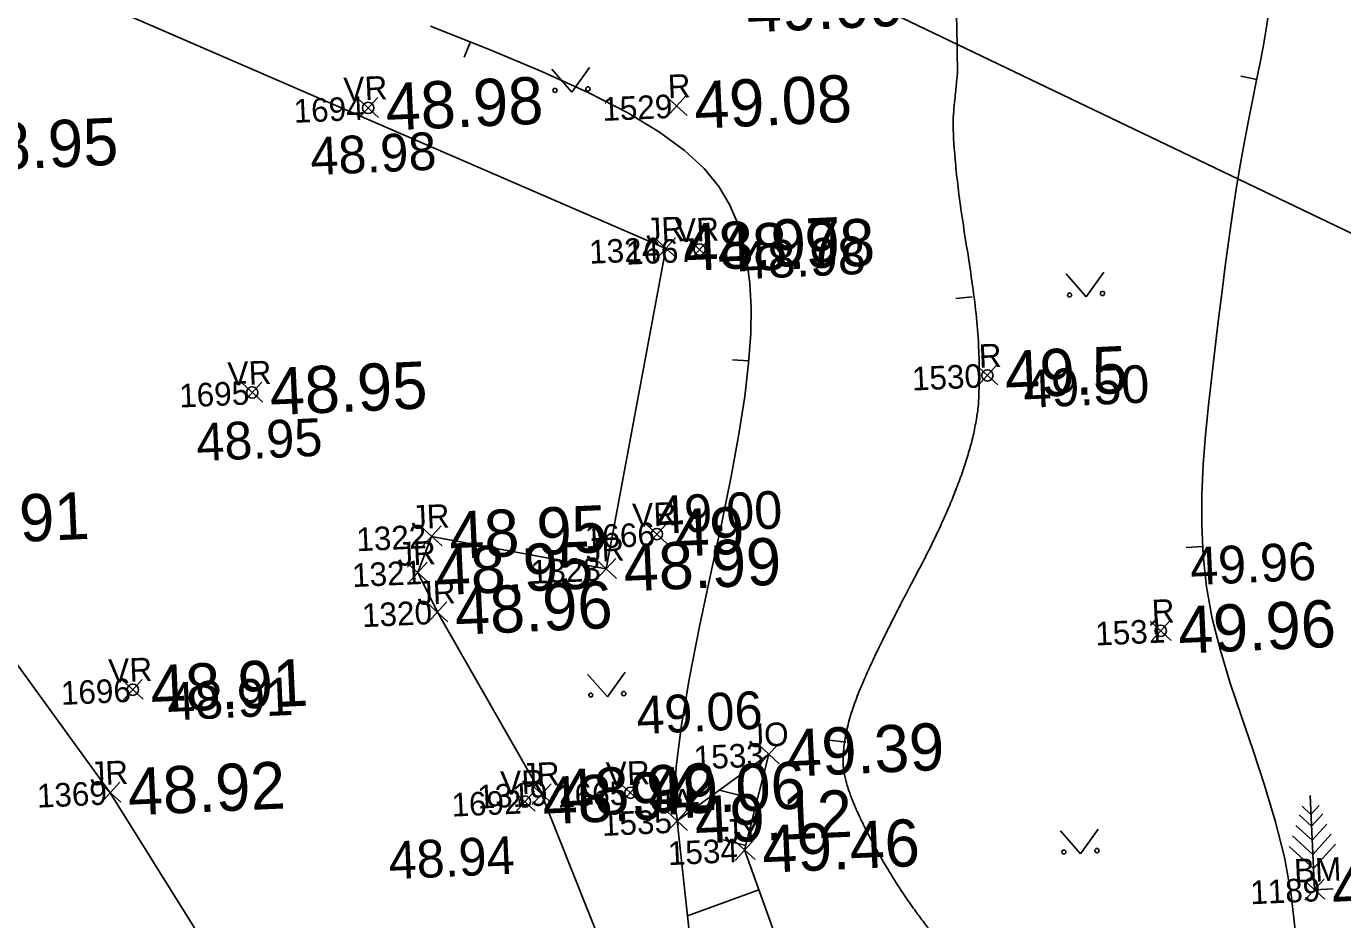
# Model space of a CAD drawing. Extents: x 641142 to 641451, y 6456033 to 6456526.
# Drawn here: x 641347.17 to 641375.1, y 6456346.89 to 6456365.85 of the extents above; entities that cross this region are included whole.
import ezdxf

# ---------------------------------------------------------------- set-up
doc = ezdxf.new("R2010")
doc.units = 0
for name, color, linetype in [('KIHT_10', 7, 'Continuous'), ('KIHT_12', 7, 'Continuous'), ('KIHT_15', 7, 'Continuous'), ('KIHT_3', 7, 'Continuous'), ('KIHT_31', 7, 'Continuous'), ('KIHT_41', 7, 'Continuous'), ('KIHT_42', 7, 'Continuous'), ('KIHT_49', 7, 'Continuous'), ('KIHT_54', 7, 'Continuous'), ('KIHT_59', 7, 'Continuous'), ('KIHT_62', 7, 'Continuous')]:
    doc.layers.add(name, color=color, linetype=linetype)

# ---------------------------------------------------------------- blocks, each defined once
blk = doc.blocks.new('VMAND')
at = {"layer": 'KIHT_10'}
for p, q in [((0, 0), (0, 2)), ((0, 1.6), (-0.181, 1.781)), ((0, 1.6), (0.181, 1.781)), ((0, 1.35), (-0.249, 1.599)), ((0, 1.35), (0.249, 1.599)), ((0, 0.75), (-0.411, 1.161)), ((0, 1.05), (-0.33, 1.38)), ((0, 1.05), (0.33, 1.38)), ((0, 0.75), (0.411, 1.161)), ((0, 0.45), (-0.492, 0.942)), ((0, 0.45), (0.492, 0.942)), ((0.4, 0), (0, 0))]:
    blk.add_line(p, q, dxfattribs=at)
blk = doc.blocks.new('1')
at = {"layer": 'KIHT_31'}
blk.add_line((0, 0), (0, 0.35), dxfattribs=at)
blk = doc.blocks.new('VMURU_')
at = {"layer": 'KIHT_41'}
for p, q in [((-0.403, 0.505), (0, 0)), ((0, 0), (0.397, 0.505))]:
    blk.add_line(p, q, dxfattribs=at)
for centre, radius in [((-0.353, 0.055), 0.0428), ((0.347, 0.055), 0.0452)]:
    blk.add_circle(centre, radius, dxfattribs=at)

msp = doc.modelspace()

# ---------------------------------------------------------------- linework, layer by layer
at = {"layer": 'KIHT_12'}
msp.add_circle((641360.548, 6456355.075), 0.12, dxfattribs=at)
at = {"layer": 'KIHT_15'}
msp.add_lwpolyline([(641317.532, 6456389.131), (641376.135, 6456361.049), (641390.556, 6456314.542), (641395.977, 6456233.173)], dxfattribs=at)
at = {"layer": 'KIHT_3'}
for points in [[(641294.124, 6456380.254), (641332.336, 6456363.836), (641336.421, 6456361.847), (641340.953, 6456358.819), (641344.792, 6456355.305), (641348.947, 6456349.588), (641352.459, 6456343.956), (641354.383, 6456338.78), (641355.385, 6456333.212), (641355.258, 6456326.864), (641354.467, 6456322.776), (641353.126, 6456318.256), (641350.66, 6456312.772), (641347.705, 6456308.094), (641343.958, 6456303.9), (641339.248, 6456300.084), (641332.853, 6456296.761), (641326.509, 6456295.057), (641320.366, 6456294.136), (641314.997, 6456294.035), (641309.482, 6456295.137), (641303.833, 6456297.096), (641297.277, 6456300.071)], [(641316.787, 6456380.183), (641360.74, 6456361.138), (641359.47, 6456354.337), (641355.768, 6456355.027), (641355.473, 6456354.257), (641355.89, 6456353.42), (641358.102, 6456349.559), (641360.423, 6456343.717), (641361.719, 6456338.563), (641362.325, 6456333.553), (641362.467, 6456329.5), (641362.224, 6456325.746), (641361.269, 6456320.411)]]:
    msp.add_lwpolyline(points, dxfattribs=at)
at = {"layer": 'KIHT_31'}
for points in [[(641372.505, 6456352.603), (641372.334, 6456353.283), (641372.214, 6456353.955), (641372.141, 6456354.617), (641372.109, 6456355.27), (641372.111, 6456355.916), (641372.14, 6456356.554), (641372.19, 6456357.184), (641372.253, 6456357.809), (641372.324, 6456358.427), (641372.396, 6456359.039), (641372.468, 6456359.643), (641372.541, 6456360.235), (641372.615, 6456360.814), (641372.691, 6456361.377), (641372.769, 6456361.92), (641372.848, 6456362.441), (641372.931, 6456362.938), (641373.015, 6456363.408), (641373.101, 6456363.852), (641373.185, 6456364.272), (641373.266, 6456364.67), (641373.342, 6456365.047), (641373.412, 6456365.404), (641373.472, 6456365.744), (641373.521, 6456366.069)], [(641360.996, 6456348.896), (641360.924, 6456349.413), (641360.955, 6456350.14), (641361.068, 6456351.029), (641361.242, 6456352.036), (641361.455, 6456353.112), (641361.687, 6456354.212), (641361.917, 6456355.289), (641362.123, 6456356.296), (641362.289, 6456357.198), (641362.412, 6456357.996), (641362.495, 6456358.702), (641362.539, 6456359.328), (641362.548, 6456359.886), (641362.522, 6456360.388), (641362.464, 6456360.846), (641362.376, 6456361.272), (641362.257, 6456361.677), (641362.092, 6456362.068), (641361.862, 6456362.45), (641361.549, 6456362.83), (641361.135, 6456363.213), (641360.601, 6456363.605), (641359.93, 6456364.012), (641359.102, 6456364.44), (641358.108, 6456364.892), (641356.977, 6456365.366), (641355.746, 6456365.855)], [(641374.1, 6456346.611), (641374.011, 6456347.427), (641373.864, 6456348.222), (641373.67, 6456348.995), (641373.444, 6456349.749), (641373.2, 6456350.485), (641372.953, 6456351.205), (641372.716, 6456351.91), (641372.505, 6456352.603)]]:
    msp.add_lwpolyline(points, dxfattribs=at)
msp.add_open_spline([(641385.743, 6456243.499), (641386.565, 6456243.944), (641389.39, 6456245.815), (641391.689, 6456247.876), (641392.621, 6456251.169), (641394.782, 6456261.483), (641396.594, 6456272.098), (641397.152, 6456277.322), (641396.625, 6456280.965), (641394.377, 6456283.752), (641391.892, 6456284.907), (641387.427, 6456286.555), (641383.974, 6456288.824), (641381.947, 6456292.156), (641379.262, 6456298.042), (641376.552, 6456302.526), (641373.728, 6456305.912), (641373.15, 6456311.152), (641373.401, 6456319.177), (641371.984, 6456322.737), (641370.79, 6456326.84), (641369.304, 6456330.83), (641368.465, 6456334.435), (641368.564, 6456337.342), (641369.173, 6456342.921), (641368.509, 6456344.462), (641366.241, 6456346.611), (641364.499, 6456349.587), (641364.498, 6456350.901), (641365.192, 6456352.599), (641366.974, 6456355.953), (641367.562, 6456358.443), (641366.771, 6456363.31), (641366.928, 6456364.87), (641366.928, 6456364.87), (641366.894, 6456366.883), (641366.352, 6456368.391), (641362.343, 6456371.313), (641351.584, 6456377.225), (641340.987, 6456380.416), (641332.335, 6456383.02), (641326.924, 6456386.304), (641322.348, 6456389.737), (641311.422, 6456395.812)], degree=2, dxfattribs=at)
at = {"layer": 'KIHT_42'}
for p, q in [((641362.679, 6456349.437), (641361.873, 6456349.641)), ((641362.433, 6456348.467), (641361.954, 6456348.589)), ((641362.714, 6456347.524), (641361.196, 6456346.979))]:
    msp.add_line(p, q, dxfattribs=at)
for points in [[(641362.925, 6456350.406), (641360.978, 6456348.991), (641361.649, 6456342.808), (641363.904, 6456336.174), (641364.695, 6456331.815), (641364.925, 6456329.575)], [(641362.925, 6456350.406), (641362.409, 6456348.373), (641364.519, 6456342.499), (641365.323, 6456336.625), (641365.3, 6456331.836), (641364.925, 6456329.575)]]:
    msp.add_lwpolyline(points, dxfattribs=at)
at = {"layer": 'KIHT_54'}
for p, q in [((641354.199, 6456364.319), (641354.642, 6456363.914)), ((641354.218, 6456363.895), (641354.623, 6456364.338)), ((641360.744, 6456364.359), (641361.187, 6456363.954)), ((641360.763, 6456363.935), (641361.168, 6456364.378)), ((641360.519, 6456361.34), (641360.961, 6456360.935)), ((641360.538, 6456360.916), (641360.942, 6456361.359)), ((641361.232, 6456361.315), (641361.675, 6456360.91)), ((641361.251, 6456360.891), (641361.656, 6456361.334)), ((641367.34, 6456358.646), (641367.783, 6456358.241)), ((641367.359, 6456358.222), (641367.764, 6456358.665)), ((641351.741, 6456358.282), (641352.183, 6456357.877)), ((641351.76, 6456357.858), (641352.164, 6456358.301)), ((641355.546, 6456355.229), (641355.989, 6456354.825)), ((641355.565, 6456354.806), (641355.97, 6456355.248)), ((641360.326, 6456355.277), (641360.769, 6456354.872)), ((641360.345, 6456354.853), (641360.75, 6456355.296)), ((641359.249, 6456354.54), (641359.692, 6456354.135)), ((641359.268, 6456354.116), (641359.673, 6456354.559)), ((641355.252, 6456354.46), (641355.695, 6456354.055)), ((641355.271, 6456354.036), (641355.676, 6456354.479)), ((641355.669, 6456353.622), (641356.112, 6456353.217)), ((641355.688, 6456353.199), (641356.093, 6456353.641)), ((641371.018, 6456353.225), (641371.46, 6456352.82)), ((641371.037, 6456352.801), (641371.441, 6456353.244)), ((641349.204, 6456351.974), (641349.647, 6456351.57)), ((641349.223, 6456351.551), (641349.628, 6456351.993)), ((641362.703, 6456350.608), (641363.146, 6456350.203)), ((641362.722, 6456350.185), (641363.127, 6456350.627)), ((641348.726, 6456349.791), (641349.169, 6456349.386)), ((641348.745, 6456349.367), (641349.15, 6456349.81)), ((641357.899, 6456349.337), (641358.304, 6456349.78)), ((641359.763, 6456349.79), (641360.206, 6456349.386)), ((641359.782, 6456349.367), (641360.187, 6456349.809)), ((641357.525, 6456349.601), (641357.968, 6456349.196)), ((641357.544, 6456349.177), (641357.949, 6456349.62)), ((641357.881, 6456349.761), (641358.323, 6456349.356)), ((641360.776, 6456348.77), (641361.18, 6456349.213)), ((641360.757, 6456349.194), (641361.199, 6456348.789)), ((641362.188, 6456348.575), (641362.63, 6456348.171)), ((641362.207, 6456348.152), (641362.611, 6456348.594)), ((641374.281, 6456347.733), (641374.724, 6456347.328)), ((641374.3, 6456347.309), (641374.705, 6456347.752))]:
    msp.add_line(p, q, dxfattribs=at)
at = {"layer": 'KIHT_59'}
for centre in [(641354.42, 6456364.117), (641361.453, 6456361.113), (641367.562, 6456358.443), (641351.962, 6456358.08), (641360.548, 6456355.075), (641371.239, 6456353.022), (641349.426, 6456351.772), (641357.747, 6456349.399), (641359.985, 6456349.588)]:
    msp.add_circle(centre, 0.12, dxfattribs=at)

# ---------------------------------------------------------------- block references
at = {"layer": 'KIHT_10', "rotation": 2.56399}
msp.add_blockref('VMAND', (641374.5, 6456347.53), dxfattribs=at)
at = {"layer": 'KIHT_31'}
for p, rotation in [((641356.59, 6456365.52), 158.3344052111074), ((641373.28, 6456364.72), 78.57492691868535), ((641367.24, 6456360.11), 95.7545525436359), ((641362.5, 6456358.75), 85.9344748556644), ((641372.13, 6456354.81), 92.80325443124859), ((641364.56, 6456350.66), 82.3639906872716)]:
    msp.add_blockref('1', p, dxfattribs=dict(at, rotation=rotation))
at = {"layer": 'KIHT_41', "rotation": 2.56399}
for p in [(641358.74, 6456364.45), (641369.66, 6456360.11), (641359.5, 6456351.62), (641369.54, 6456348.29)]:
    msp.add_blockref('VMURU_', p, dxfattribs=at)

# ---------------------------------------------------------------- texts
for s, p in [(' 49.09', (641362.1, 6456365.7)), (' 48.98', (641354.44, 6456363.62)), (' 49.08', (641360.99, 6456363.66)), (' 48.95', (641345.42, 6456362.75)), (' 48.97', (641360.76, 6456360.64)), (' 48.98', (641361.48, 6456360.61)), (' 49.5', (641367.58, 6456357.94)), (' 48.95', (641351.98, 6456357.58)), (' 48.91', (641344.81, 6456354.81)), (' 48.95', (641355.79, 6456354.53)), (' 49', (641360.57, 6456354.58)), (' 48.95', (641355.5, 6456353.76)), (' 48.99', (641359.49, 6456353.84)), (' 48.96', (641355.91, 6456352.92)), (' 49.96', (641371.26, 6456352.52)), (' 48.91', (641349.45, 6456351.27)), (' 49.39', (641362.95, 6456349.91)), (' 48.92', (641348.97, 6456349.09)), (' 48.94', (641357.77, 6456348.9)), (' 48.92', (641358.12, 6456349.06)), (' 49.06', (641360.01, 6456349.09)), (' 49.12', (641361, 6456348.49)), (' 49.46', (641362.43, 6456347.87)), (' 49.99', (641374.52, 6456347.03))]:
    msp.add_text(s, height=1, rotation=2.564).set_placement(p)
at = {"layer": 'KIHT_12'}
msp.add_text('49.00', height=0.8, rotation=2.564, dxfattribs=at).set_placement((641360.55, 6456355.08))
at = {"layer": 'KIHT_49'}
for s, p in [('VR', (641353.91, 6456364.26)), ('R', (641360.79, 6456364.32)), ('JR', (641360.32, 6456361.28)), ('VR', (641360.95, 6456361.26)), ('R', (641367.39, 6456358.6)), ('VR', (641351.45, 6456358.22)), ('JR', (641355.34, 6456355.18)), ('VR', (641360.04, 6456355.22)), ('JR', (641355.05, 6456354.4)), ('JR', (641359.05, 6456354.48)), ('JR', (641355.47, 6456353.57)), ('R', (641371.06, 6456353.18)), ('VR', (641348.92, 6456351.92)), ('JO', (641362.5, 6456350.55)), ('JR', (641348.52, 6456349.74)), ('VR', (641357.24, 6456349.54)), ('JR', (641357.68, 6456349.71)), ('VR', (641359.48, 6456349.73)), ('JA', (641360.55, 6456349.14)), ('JY', (641361.98, 6456348.52)), ('BM', (641374.08, 6456347.68))]:
    msp.add_text(s, height=0.5, rotation=2.564, dxfattribs=at).set_placement(p)
at = {"layer": 'KIHT_59'}
for s, p in [('48.98', (641353.21, 6456362.69)), ('48.98', (641362.32, 6456360.48)), ('49.50', (641368.34, 6456357.75)), ('48.95', (641350.79, 6456356.62)), ('49.96', (641371.88, 6456353.99)), ('48.91', (641350.17, 6456351.12)), ('49.06', (641360.13, 6456350.83)), ('48.94', (641354.87, 6456347.75))]:
    msp.add_text(s, height=0.8, rotation=2.564, dxfattribs=at).set_placement(p)
at = {"layer": 'KIHT_62'}
for s, p in [('1694', (641352.85, 6456363.8)), ('1529', (641359.4, 6456363.84)), ('1324', (641359.12, 6456360.81)), ('1667', (641359.9, 6456360.79)), ('1530', (641365.97, 6456358.12)), ('1695', (641350.42, 6456357.76)), ('1322', (641354.18, 6456354.71)), ('1666', (641359.03, 6456354.76)), ('1323', (641357.88, 6456354.02)), ('1321', (641354.09, 6456353.95)), ('1320', (641354.3, 6456353.1)), ('1531', (641369.86, 6456352.71)), ('1696', (641347.91, 6456351.45)), ('1533', (641361.34, 6456350.08)), ('1369', (641347.4, 6456349.27)), ('1319', (641356.75, 6456349.25)), ('1665', (641358.44, 6456349.27)), ('1692', (641356.2, 6456349.08)), ('1535', (641359.39, 6456348.67)), ('1534', (641360.79, 6456348.05)), ('1189', (641373.15, 6456347.22))]:
    msp.add_text(s, height=0.5, rotation=2.564, dxfattribs=at).set_placement(p)

doc.saveas('drawing.dxf')
